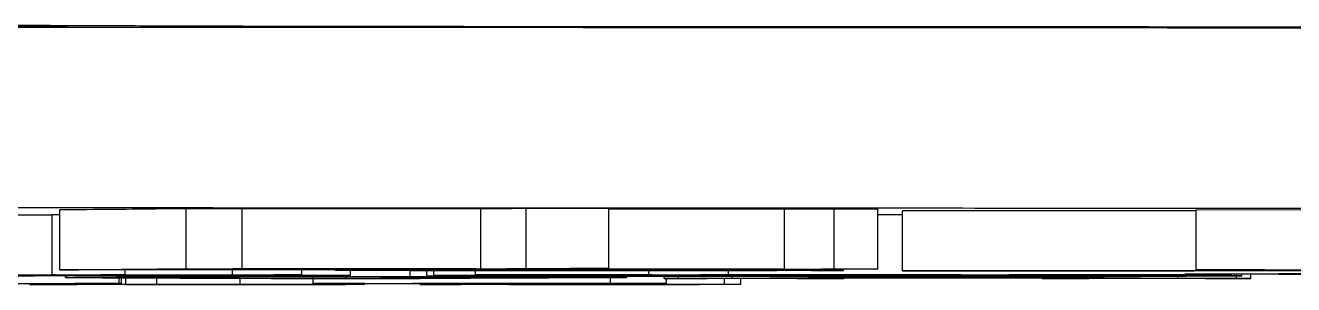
# Model space of a CAD drawing. Header units: millimetres. Extents: x 2451 to 4400, y 944 to 2322.
# Drawn here: x 3275.47 to 3296.6, y 1037.67 to 1042 of the extents above; entities that cross this region are included whole.
import ezdxf

# ---------------------------------------------------------------- set-up
doc = ezdxf.new("R2010")
doc.units = ezdxf.units.MM

msp = doc.modelspace()

# ---------------------------------------------------------------- linework, layer by layer
at = {"color": 7, "linetype": 'Continuous', "lineweight": 25}
for p, q in [((3275.916, 1038.828), (3274.356, 1038.828)), ((3276.04, 1038.835), (3275.916, 1038.835)), ((3275.916, 1037.835), (3275.916, 1038.835)), ((3276.04, 1037.916), (3276.04, 1038.916)), ((3279.081, 1038.934), (3278.141, 1038.936)), ((3278.141, 1038.936), (3278.141, 1037.936)), ((3283.06, 1038.932), (3279.081, 1038.934)), ((3279.081, 1037.934), (3279.081, 1038.934)), ((3283.06, 1037.932), (3283.06, 1038.932)), ((3285.192, 1038.938), (3283.813, 1038.94)), ((3283.813, 1037.94), (3283.813, 1038.94)), ((3285.192, 1037.938), (3285.192, 1038.938)), ((3288.117, 1038.93), (3285.192, 1038.931)), ((3288.944, 1038.931), (3288.117, 1038.93)), ((3288.117, 1037.93), (3288.117, 1038.93)), ((3289.674, 1038.928), (3288.944, 1038.931)), ((3288.944, 1037.931), (3288.944, 1038.931)), ((3289.674, 1037.928), (3289.674, 1038.928)), ((3290.086, 1038.832), (3289.674, 1038.832)), ((3290.086, 1037.901), (3290.086, 1038.901)), ((3299.045, 1038.911), (3294.977, 1038.917)), ((3294.977, 1037.917), (3294.977, 1038.917)), ((3283.813, 1037.94), (3285.192, 1037.938)), ((3284.542, 1037.937), (3284.003, 1037.932)), ((3285.192, 1037.938), (3284.542, 1037.937)), ((3272.275, 1037.824), (3279.268, 1037.824)), ((3273.951, 1037.828), (3275.974, 1037.828)), ((3278.921, 1037.827), (3274.067, 1037.827)), ((3275.569, 1037.823), (3274.182, 1037.823)), ((3275.627, 1037.81), (3274.933, 1037.809)), ((3275.28, 1037.82), (3275.569, 1037.823)), ((3275.569, 1037.82), (3279.152, 1037.82)), ((3277.014, 1037.819), (3275.627, 1037.819)), ((3275.627, 1037.819), (3275.627, 1037.81)), ((3275.916, 1037.835), (3277.129, 1037.834)), ((3277.16, 1037.917), (3276.04, 1037.916)), ((3276.138, 1037.788), (3276.138, 1037.819)), ((3280.886, 1037.823), (3276.667, 1037.823)), ((3277.129, 1037.834), (3276.725, 1037.833)), ((3276.725, 1037.833), (3276.725, 1037.828)), ((3276.725, 1037.828), (3278.921, 1037.828)), ((3277.014, 1037.81), (3277.014, 1037.819)), ((3277.707, 1037.811), (3277.014, 1037.81)), ((3277.032, 1037.688), (3277.032, 1037.81)), ((3277.068, 1037.688), (3277.068, 1037.81)), ((3277.129, 1037.834), (3277.129, 1037.917)), ((3277.143, 1037.671), (3277.143, 1037.81)), ((3277.379, 1037.919), (3277.16, 1037.917)), ((3281.424, 1037.917), (3277.379, 1037.919)), ((3278.164, 1037.926), (3277.471, 1037.92)), ((3277.471, 1037.92), (3281.516, 1037.918)), ((3277.656, 1037.67), (3277.656, 1037.809)), ((3279.21, 1037.819), (3277.707, 1037.819)), ((3277.707, 1037.819), (3277.707, 1037.811)), ((3277.707, 1037.81), (3277.707, 1037.811)), ((3277.707, 1037.809), (3277.707, 1037.81)), ((3278.141, 1037.936), (3279.081, 1037.934)), ((3282.21, 1037.924), (3278.164, 1037.926)), ((3278.922, 1037.933), (3278.257, 1037.927)), ((3278.257, 1037.927), (3282.302, 1037.925)), ((3278.921, 1037.833), (3278.921, 1037.918)), ((3278.921, 1037.828), (3278.921, 1037.833)), ((3278.921, 1037.833), (3280.077, 1037.832)), ((3279.672, 1037.827), (3278.921, 1037.826)), ((3278.921, 1037.826), (3278.921, 1037.827)), ((3282.968, 1037.931), (3278.922, 1037.933)), ((3279.046, 1037.67), (3279.046, 1037.807)), ((3279.081, 1037.934), (3283.06, 1037.932)), ((3279.152, 1037.82), (3279.152, 1037.823)), ((3279.152, 1037.82), (3279.557, 1037.821)), ((3279.21, 1037.81), (3279.21, 1037.819)), ((3279.268, 1037.824), (3279.961, 1037.826)), ((3279.268, 1037.824), (3279.268, 1037.826)), ((3279.557, 1037.821), (3279.557, 1037.823)), ((3279.557, 1037.821), (3280.366, 1037.82)), ((3280.077, 1037.832), (3279.615, 1037.831)), ((3279.615, 1037.831), (3279.617, 1037.831)), ((3279.672, 1037.827), (3279.672, 1037.831)), ((3279.961, 1037.826), (3279.961, 1037.832)), ((3279.961, 1037.826), (3280.886, 1037.823)), ((3280.366, 1037.82), (3279.961, 1037.819)), ((3279.961, 1037.819), (3279.961, 1037.81)), ((3279.963, 1037.81), (3279.963, 1037.819)), ((3280.077, 1037.832), (3280.077, 1037.918)), ((3280.261, 1037.689), (3280.261, 1037.82)), ((3280.366, 1037.82), (3280.366, 1037.823)), ((3280.626, 1037.917), (3280.626, 1037.909)), ((3280.682, 1037.91), (3281.424, 1037.917)), ((3280.682, 1037.91), (3280.682, 1037.917)), ((3280.765, 1037.803), (3280.765, 1037.823)), ((3280.816, 1037.774), (3280.816, 1037.823)), ((3280.886, 1037.823), (3280.886, 1037.917)), ((3281.394, 1037.785), (3281.394, 1037.787)), ((3281.394, 1037.787), (3285.487, 1037.787)), ((3281.879, 1037.785), (3281.394, 1037.785)), ((3281.516, 1037.925), (3281.516, 1037.918)), ((3281.516, 1037.918), (3282.21, 1037.924)), ((3282.367, 1037.916), (3281.67, 1037.91)), ((3287.049, 1037.904), (3281.789, 1037.906)), ((3281.879, 1037.803), (3281.879, 1037.906)), ((3282.157, 1037.813), (3282.157, 1037.906)), ((3282.215, 1037.812), (3282.157, 1037.813)), ((3282.273, 1037.821), (3282.273, 1037.906)), ((3282.793, 1037.82), (3282.273, 1037.821)), ((3282.273, 1037.821), (3285.914, 1037.821)), ((3282.302, 1037.932), (3282.302, 1037.925)), ((3282.302, 1037.925), (3282.968, 1037.931)), ((3282.31, 1037.908), (3282.31, 1037.916)), ((3282.31, 1037.908), (3286.964, 1037.906)), ((3286.548, 1037.914), (3282.367, 1037.916)), ((3283.153, 1037.924), (3282.459, 1037.917)), ((3282.459, 1037.917), (3286.641, 1037.915)), ((3282.677, 1037.802), (3282.677, 1037.82)), ((3282.85, 1037.777), (3282.85, 1037.783)), ((3283.429, 1037.808), (3282.909, 1037.809)), ((3282.909, 1037.809), (3288.341, 1037.809)), ((3282.966, 1037.832), (3282.966, 1037.906)), ((3283.429, 1037.831), (3282.966, 1037.832)), ((3282.966, 1037.832), (3285.914, 1037.832)), ((3287.334, 1037.922), (3283.153, 1037.924)), ((3283.91, 1037.931), (3283.245, 1037.925)), ((3283.245, 1037.925), (3287.426, 1037.923)), ((3284.064, 1037.831), (3283.429, 1037.831)), ((3283.555, 1037.803), (3284.193, 1037.796)), ((3284.193, 1037.796), (3283.707, 1037.795)), ((3288.092, 1037.929), (3283.91, 1037.931)), ((3284.003, 1037.932), (3288.117, 1037.93)), ((3285.914, 1037.831), (3284.064, 1037.831)), ((3286.318, 1037.82), (3284.18, 1037.82)), ((3284.193, 1037.82), (3284.193, 1037.796)), ((3284.193, 1037.783), (3284.193, 1037.775)), ((3294.814, 1037.808), (3284.816, 1037.808)), ((3285.487, 1037.785), (3285.083, 1037.785)), ((3285.217, 1037.691), (3285.217, 1037.785)), ((3285.278, 1037.814), (3288.341, 1037.814)), ((3285.74, 1037.813), (3285.278, 1037.814)), ((3285.487, 1037.787), (3285.487, 1037.808)), ((3285.487, 1037.787), (3285.487, 1037.785)), ((3286.376, 1037.814), (3285.74, 1037.813)), ((3285.856, 1037.836), (3285.856, 1037.904)), ((3285.856, 1037.836), (3287.185, 1037.834)), ((3285.914, 1037.821), (3285.914, 1037.831)), ((3286.111, 1037.774), (3286.111, 1037.808)), ((3286.111, 1037.773), (3286.111, 1037.774)), ((3286.111, 1037.774), (3286.353, 1037.774)), ((3289.104, 1037.773), (3286.111, 1037.773)), ((3286.149, 1037.688), (3286.149, 1037.773)), ((3286.353, 1037.774), (3286.353, 1037.808)), ((3286.363, 1037.913), (3286.548, 1037.914)), ((3286.363, 1037.913), (3286.363, 1037.914)), ((3287.483, 1037.913), (3286.363, 1037.913)), ((3288.341, 1037.814), (3286.376, 1037.814)), ((3286.641, 1037.915), (3287.334, 1037.922)), ((3286.641, 1037.922), (3286.641, 1037.915)), ((3287.185, 1037.834), (3286.723, 1037.834)), ((3286.723, 1037.834), (3286.723, 1037.832)), ((3286.723, 1037.832), (3291.057, 1037.832)), ((3291.057, 1037.831), (3286.723, 1037.831)), ((3286.723, 1037.831), (3286.723, 1037.828)), ((3286.723, 1037.828), (3291.057, 1037.828)), ((3291.057, 1037.827), (3286.723, 1037.827)), ((3286.723, 1037.827), (3286.723, 1037.825)), ((3286.723, 1037.825), (3291.057, 1037.825)), ((3291.057, 1037.824), (3286.723, 1037.824)), ((3286.723, 1037.824), (3286.723, 1037.821)), ((3286.723, 1037.821), (3291.057, 1037.821)), ((3286.964, 1037.906), (3286.964, 1037.913)), ((3287.116, 1037.677), (3287.116, 1037.773)), ((3287.185, 1037.834), (3287.185, 1037.913)), ((3287.243, 1037.776), (3287.243, 1037.808)), ((3287.243, 1037.776), (3290.396, 1037.803)), ((3290.479, 1037.82), (3287.359, 1037.82)), ((3287.392, 1037.677), (3287.392, 1037.773)), ((3287.426, 1037.923), (3288.092, 1037.929)), ((3287.426, 1037.929), (3287.426, 1037.923)), ((3288.117, 1037.93), (3288.944, 1037.931)), ((3288.861, 1037.784), (3288.133, 1037.778)), ((3288.283, 1037.82), (3289.612, 1037.818)), ((3288.283, 1037.82), (3288.283, 1037.82)), ((3288.341, 1037.809), (3288.341, 1037.814)), ((3288.531, 1037.912), (3288.867, 1037.912)), ((3292.496, 1037.784), (3288.861, 1037.784)), ((3288.861, 1037.774), (3288.861, 1037.784)), ((3288.861, 1037.774), (3289.104, 1037.774)), ((3288.944, 1037.931), (3289.674, 1037.928)), ((3289.674, 1037.928), (3288.957, 1037.928)), ((3290.719, 1037.8), (3289.023, 1037.785)), ((3289.023, 1037.785), (3292.415, 1037.785)), ((3289.612, 1037.818), (3289.092, 1037.818)), ((3289.092, 1037.818), (3289.092, 1037.814)), ((3289.092, 1037.814), (3290.653, 1037.814)), ((3292.386, 1037.814), (3289.092, 1037.814)), ((3289.092, 1037.814), (3289.092, 1037.809)), ((3289.092, 1037.809), (3292.733, 1037.809)), ((3289.099, 1037.905), (3289.099, 1037.928)), ((3289.104, 1037.774), (3289.104, 1037.784)), ((3289.104, 1037.774), (3289.104, 1037.773)), ((3289.612, 1037.818), (3289.612, 1037.82)), ((3290.135, 1037.901), (3290.086, 1037.901)), ((3290.396, 1037.803), (3290.396, 1037.808)), ((3290.396, 1037.803), (3291.606, 1037.803)), ((3290.653, 1037.814), (3290.653, 1037.824)), ((3290.653, 1037.814), (3291.346, 1037.816)), ((3290.8, 1037.8), (3290.719, 1037.8)), ((3292.415, 1037.785), (3290.8, 1037.8)), ((3295.565, 1037.82), (3290.826, 1037.82)), ((3290.999, 1037.836), (3292.329, 1037.835)), ((3291.057, 1037.828), (3291.057, 1037.831)), ((3291.057, 1037.825), (3291.057, 1037.827)), ((3291.057, 1037.821), (3291.057, 1037.824)), ((3291.346, 1037.816), (3292.386, 1037.814)), ((3291.606, 1037.803), (3291.606, 1037.808)), ((3291.606, 1037.803), (3294.678, 1037.776)), ((3292.329, 1037.835), (3291.866, 1037.834)), ((3291.866, 1037.834), (3291.866, 1037.832)), ((3291.866, 1037.832), (3293.195, 1037.832)), ((3295.045, 1037.831), (3291.866, 1037.831)), ((3291.866, 1037.831), (3291.866, 1037.821)), ((3291.866, 1037.821), (3293.253, 1037.821)), ((3292.412, 1037.774), (3292.412, 1037.784)), ((3292.412, 1037.773), (3292.412, 1037.774)), ((3292.412, 1037.774), (3292.736, 1037.774)), ((3295.891, 1037.773), (3292.412, 1037.773)), ((3293.302, 1037.777), (3292.496, 1037.784)), ((3292.733, 1037.809), (3292.733, 1037.82)), ((3292.733, 1037.809), (3293.6, 1037.811)), ((3292.736, 1037.774), (3292.736, 1037.782)), ((3293.195, 1037.832), (3293.947, 1037.833)), ((3293.253, 1037.821), (3293.253, 1037.831)), ((3293.253, 1037.821), (3294.236, 1037.823)), ((3293.6, 1037.811), (3294.814, 1037.808)), ((3293.947, 1037.833), (3295.045, 1037.831)), ((3294.236, 1037.823), (3294.236, 1037.831)), ((3294.236, 1037.823), (3295.565, 1037.82)), ((3294.678, 1037.776), (3294.678, 1037.808)), ((3295.12, 1037.915), (3294.977, 1037.917)), ((3294.977, 1037.917), (3299.045, 1037.911)), ((3295.045, 1037.831), (3295.045, 1037.843)), ((3295.565, 1037.82), (3295.565, 1037.841)), ((3295.649, 1037.774), (3295.649, 1037.841)), ((3295.649, 1037.774), (3295.891, 1037.774)), ((3295.738, 1037.815), (3295.738, 1037.841)), ((3295.738, 1037.815), (3295.738, 1037.815)), ((3295.891, 1037.774), (3295.891, 1037.841)), ((3295.891, 1037.774), (3295.891, 1037.773)), ((3298.801, 1037.91), (3296.597, 1037.913)), ((3274.61, 1037.688), (3277.032, 1037.688)), ((3276.319, 1037.67), (3275.467, 1037.686)), ((3275.542, 1037.669), (3275.542, 1037.685)), ((3275.579, 1037.669), (3275.542, 1037.669)), ((3275.542, 1037.669), (3275.903, 1037.669)), ((3280.886, 1037.67), (3275.579, 1037.669)), ((3275.903, 1037.669), (3275.903, 1037.678)), ((3276.292, 1037.686), (3277.143, 1037.671)), ((3277.068, 1037.688), (3276.708, 1037.687)), ((3277.032, 1037.688), (3277.068, 1037.688)), ((3277.656, 1037.67), (3279.046, 1037.67)), ((3280.261, 1037.689), (3285.217, 1037.691)), ((3280.328, 1037.688), (3280.261, 1037.689)), ((3280.58, 1037.688), (3280.328, 1037.688)), ((3280.848, 1037.675), (3281.117, 1037.674)), ((3281.117, 1037.674), (3280.886, 1037.67)), ((3282.715, 1037.672), (3281.125, 1037.688)), ((3281.935, 1037.688), (3282.624, 1037.681)), ((3282.044, 1037.671), (3282.044, 1037.679)), ((3282.112, 1037.67), (3282.044, 1037.671)), ((3282.044, 1037.671), (3282.347, 1037.671)), ((3287.269, 1037.673), (3282.112, 1037.67)), ((3283.716, 1037.69), (3282.301, 1037.689)), ((3282.347, 1037.671), (3282.347, 1037.676)), ((3282.624, 1037.681), (3282.624, 1037.689)), ((3282.624, 1037.681), (3284.09, 1037.682)), ((3284.156, 1037.681), (3282.69, 1037.681)), ((3282.69, 1037.681), (3283.524, 1037.673)), ((3283.524, 1037.673), (3283.524, 1037.681)), ((3284.067, 1037.672), (3284.067, 1037.681)), ((3284.067, 1037.672), (3285.381, 1037.673)), ((3284.762, 1037.685), (3285.065, 1037.686)), ((3284.828, 1037.685), (3284.762, 1037.685)), ((3285.065, 1037.686), (3285.72, 1037.679)), ((3285.217, 1037.691), (3286.149, 1037.688)), ((3285.417, 1037.679), (3285.373, 1037.679)), ((3285.381, 1037.673), (3285.381, 1037.679)), ((3285.72, 1037.679), (3285.417, 1037.679)), ((3286.149, 1037.688), (3285.92, 1037.688)), ((3287.116, 1037.677), (3287.392, 1037.677)), ((3287.392, 1037.677), (3287.269, 1037.673))]:
    msp.add_line(p, q, dxfattribs=at)
at = {"color": 7, "linetype": 'Continuous', "lineweight": 25, "flags": 128}
for points in [[(3340.295, 1041.846), (3338.889, 1041.857), (3337.144, 1041.867), (3335.07, 1041.877), (3332.676, 1041.886), (3329.975, 1041.895), (3326.98, 1041.904), (3323.706, 1041.912), (3320.169, 1041.92), (3316.387, 1041.927), (3312.378, 1041.933), (3308.164, 1041.939), (3303.764, 1041.945), (3299.2, 1041.949), (3294.496, 1041.953), (3289.675, 1041.956), (3284.761, 1041.959), (3279.778, 1041.961), (3274.751, 1041.961), (3269.705, 1041.962), (3264.665, 1041.961), (3259.657, 1041.96), (3254.705, 1041.958), (3249.834, 1041.955)], [(3274.644, 1041.993), (3275.47, 1041.991), (3275.989, 1041.988), (3276.167, 1041.985)], [(3276.167, 1041.985), (3275.989, 1041.982), (3275.47, 1041.98), (3274.644, 1041.977)], [(3294.789, 1037.846), (3294.975, 1037.849), (3295.514, 1037.851), (3296.353, 1037.853), (3297.41, 1037.854), (3298.582, 1037.854), (3299.753, 1037.854), (3300.811, 1037.853), (3301.65, 1037.851), (3302.188, 1037.849), (3302.374, 1037.846), (3302.188, 1037.844), (3301.65, 1037.842), (3300.811, 1037.84), (3299.753, 1037.839), (3298.582, 1037.838), (3297.41, 1037.839), (3296.353, 1037.84), (3295.514, 1037.842), (3294.975, 1037.844), (3294.789, 1037.846)], [(3295.61, 1037.846), (3295.789, 1037.849), (3296.305, 1037.85), (3297.096, 1037.852), (3298.066, 1037.853), (3299.098, 1037.853), (3300.067, 1037.852), (3300.858, 1037.85), (3301.374, 1037.849), (3301.553, 1037.846), (3301.374, 1037.844), (3300.858, 1037.842), (3300.067, 1037.841), (3299.098, 1037.84), (3298.066, 1037.84), (3297.096, 1037.841), (3296.305, 1037.842), (3295.789, 1037.844), (3295.61, 1037.846)]]:
    msp.add_lwpolyline(points, dxfattribs=at)
at = {"color": 7, "linetype": 'Continuous', "lineweight": 25}
for points, knots in [([(3276.771, 1041.99), (3276.506, 1041.991), (3275.965, 1041.993), (3274.547, 1041.996), (3272.831, 1041.998), (3270.967, 1041.999), (3269.102, 1041.998), (3267.386, 1041.996), (3265.968, 1041.993), (3265.427, 1041.991), (3265.163, 1041.99)], [0, 0, 0, 0, 0.122089, 0.25, 0.377911, 0.5, 0.622089, 0.75, 0.877911, 1, 1, 1, 1]), ([(3285.1, 1041.975), (3284.197, 1041.975), (3282.36, 1041.976), (3279.947, 1041.98), (3277.957, 1041.984), (3277.162, 1041.988), (3276.771, 1041.99)], [0, 0, 0, 0, 0.245796, 0.5, 0.754204, 1, 1, 1, 1]), ([(3348.692, 1041.839), (3348.166, 1041.844), (3347.103, 1041.855), (3344.565, 1041.871), (3341.295, 1041.886), (3337.233, 1041.901), (3332.421, 1041.915), (3326.929, 1041.928), (3320.835, 1041.94), (3314.232, 1041.95), (3307.253, 1041.959), (3300.011, 1041.966), (3292.634, 1041.972), (3287.596, 1041.974), (3285.1, 1041.975)], [0, 0, 0, 0, 0.0799588, 0.1613715, 0.2441424, 0.3288926, 0.4142166, 0.5, 0.5857784, 0.6711024, 0.7558576, 0.8386237, 0.9200388, 1, 1, 1, 1]), ([(3202.521, 1038.811), (3202.569, 1038.815), (3202.675, 1038.823), (3203.545, 1038.836), (3205.026, 1038.849), (3207.201, 1038.863), (3210.032, 1038.876), (3213.546, 1038.889), (3217.7, 1038.901), (3222.443, 1038.913), (3227.705, 1038.923), (3233.397, 1038.932), (3239.419, 1038.939), (3245.642, 1038.945), (3252.008, 1038.95), (3258.36, 1038.953), (3264.699, 1038.955), (3270.966, 1038.955), (3277.234, 1038.955), (3283.572, 1038.953), (3289.925, 1038.95), (3296.291, 1038.945), (3302.514, 1038.939), (3308.537, 1038.932), (3314.228, 1038.923), (3319.49, 1038.913), (3324.233, 1038.901), (3328.387, 1038.889), (3331.901, 1038.876), (3334.732, 1038.863), (3336.907, 1038.849), (3338.388, 1038.836), (3339.26, 1038.823), (3339.366, 1038.815), (3339.414, 1038.811)], [0, 0, 0, 0, 0.023828, 0.053273, 0.084485, 0.115699, 0.147957, 0.180726, 0.213842, 0.247136, 0.28043, 0.313546, 0.346314, 0.378573, 0.409785, 0.440999, 0.470442, 0.499888, 0.529332, 0.558778, 0.58999, 0.621203, 0.653462, 0.68623, 0.719347, 0.752641, 0.785934, 0.819051, 0.851819, 0.884078, 0.915289, 0.946503, 0.975948, 1, 1, 1, 1]), ([(3278.141, 1038.936), (3278.01, 1038.935), (3277.635, 1038.931), (3276.946, 1038.924), (3276.342, 1038.919), (3276.04, 1038.916)], [0, 0, 0, 0, 0.212583, 0.606196, 1, 1, 1, 1]), ([(3283.813, 1038.94), (3283.75, 1038.939), (3283.624, 1038.938), (3283.376, 1038.935), (3283.181, 1038.933), (3283.06, 1038.932)], [0, 0, 0, 0, 0.272745, 0.545491, 1, 1, 1, 1]), ([(3294.977, 1038.903), (3294.09, 1038.902), (3292.497, 1038.901), (3290.827, 1038.901), (3290.086, 1038.901)], [0, 0, 0, 0, 0.55606, 1, 1, 1, 1]), ([(3283.06, 1037.932), (3283.134, 1037.933), (3283.282, 1037.934), (3283.535, 1037.937), (3283.706, 1037.939), (3283.813, 1037.94)], [0, 0, 0, 0, 0.272744, 0.545492, 1, 1, 1, 1]), ([(3276.667, 1037.823), (3276.544, 1037.823), (3276.298, 1037.823), (3275.924, 1037.822), (3275.709, 1037.821), (3275.569, 1037.82)], [0, 0, 0, 0, 0.2597624, 0.5194021, 1, 1, 1, 1]), ([(3275.972, 1037.829), (3275.972, 1037.829), (3275.97, 1037.83), (3275.962, 1037.832), (3275.933, 1037.834), (3275.916, 1037.835)], [0, 0, 0, 0, 0.167053, 0.501629, 1, 1, 1, 1]), ([(3276.04, 1037.916), (3276.205, 1037.918), (3276.676, 1037.922), (3277.397, 1037.928), (3277.893, 1037.933), (3278.141, 1037.936)], [0, 0, 0, 0, 0.212581, 0.606192, 1, 1, 1, 1]), ([(3276.138, 1037.788), (3276.166, 1037.789), (3276.24, 1037.793), (3276.993, 1037.798), (3278.145, 1037.801), (3279.223, 1037.803), (3280.144, 1037.803), (3280.662, 1037.803), (3280.765, 1037.803)], [0, 0, 0, 0, 0.211208, 0.543916, 0.70607, 0.836311, 0.967456, 1, 1, 1, 1]), ([(3280.81, 1037.773), (3280.223, 1037.773), (3279.23, 1037.773), (3278.057, 1037.775), (3277.022, 1037.778), (3276.287, 1037.783), (3276.184, 1037.786), (3276.138, 1037.788)], [0, 0, 0, 0, 0.187422, 0.316972, 0.445984, 0.752119, 1, 1, 1, 1]), ([(3280.714, 1037.802), (3280.475, 1037.802), (3280.003, 1037.802), (3279.252, 1037.801), (3278.446, 1037.799), (3277.809, 1037.796), (3277.522, 1037.792), (3277.494, 1037.789), (3277.48, 1037.788)], [0, 0, 0, 0, 0.087728, 0.173959, 0.328461, 0.554861, 0.777023, 1, 1, 1, 1]), ([(3277.48, 1037.788), (3277.51, 1037.786), (3277.569, 1037.784), (3278.023, 1037.78), (3278.558, 1037.777), (3279.255, 1037.775), (3280.013, 1037.774), (3280.56, 1037.774), (3280.816, 1037.774)], [0, 0, 0, 0, 0.254742, 0.50973, 0.682774, 0.792634, 0.903219, 1, 1, 1, 1]), ([(3277.707, 1037.81), (3277.874, 1037.81), (3278.203, 1037.81), (3278.589, 1037.81), (3278.862, 1037.81), (3279.004, 1037.81), (3279.107, 1037.81), (3279.168, 1037.81), (3279.203, 1037.81), (3279.208, 1037.81), (3279.21, 1037.81)], [0, 0, 0, 0, 0.291265, 0.577908, 0.673859, 0.770575, 0.821169, 0.872133, 0.929983, 1, 1, 1, 1]), ([(3278.979, 1037.807), (3278.944, 1037.807), (3278.878, 1037.808), (3278.58, 1037.809), (3278.183, 1037.809), (3277.861, 1037.809), (3277.707, 1037.809)], [0, 0, 0, 0, 0.215567, 0.407136, 0.716043, 1, 1, 1, 1]), ([(3279.961, 1037.81), (3279.958, 1037.81), (3279.953, 1037.809), (3279.773, 1037.808), (3279.454, 1037.808), (3279.157, 1037.807), (3278.979, 1037.807)], [0, 0, 0, 0, 0.273904, 0.481798, 0.689877, 1, 1, 1, 1]), ([(3279.624, 1037.829), (3279.628, 1037.828), (3279.636, 1037.828), (3279.66, 1037.827), (3279.672, 1037.827)], [0, 0, 0, 0, 0.499804, 1, 1, 1, 1]), ([(3281.789, 1037.906), (3281.593, 1037.907), (3281.27, 1037.907), (3280.89, 1037.907), (3280.681, 1037.908), (3280.601, 1037.909), (3280.651, 1037.91), (3280.682, 1037.91)], [0, 0, 0, 0, 0.2631806, 0.4361155, 0.6100885, 0.7625762, 1, 1, 1, 1]), ([(3283.707, 1037.795), (3283.5, 1037.797), (3283.197, 1037.799), (3282.423, 1037.801), (3281.631, 1037.802), (3281.014, 1037.802), (3280.714, 1037.802)], [0, 0, 0, 0, 0.421189, 0.615596, 0.812628, 1, 1, 1, 1]), ([(3280.765, 1037.803), (3280.902, 1037.803), (3281.164, 1037.803), (3281.535, 1037.803), (3281.764, 1037.803), (3281.879, 1037.803)], [0, 0, 0, 0, 0.356459, 0.676253, 1, 1, 1, 1]), ([(3282.985, 1037.775), (3282.706, 1037.774), (3282.132, 1037.773), (3281.338, 1037.773), (3280.897, 1037.773), (3280.81, 1037.773)], [0, 0, 0, 0, 0.432658, 0.887677, 1, 1, 1, 1]), ([(3280.816, 1037.774), (3281.155, 1037.774), (3281.667, 1037.774), (3282.286, 1037.775), (3282.644, 1037.776), (3282.799, 1037.777), (3282.837, 1037.777), (3282.85, 1037.777)], [0, 0, 0, 0, 0.362877, 0.547963, 0.734409, 0.906428, 1, 1, 1, 1]), ([(3281.67, 1037.91), (3281.644, 1037.91), (3281.615, 1037.909), (3281.656, 1037.909), (3281.659, 1037.909)], [0, 0, 0, 0, 0.9326989, 1, 1, 1, 1]), ([(3281.713, 1037.909), (3281.75, 1037.909), (3281.84, 1037.908), (3282.059, 1037.908), (3282.228, 1037.908), (3282.31, 1037.908)], [0, 0, 0, 0, 0.2728768, 0.6483328, 1, 1, 1, 1]), ([(3281.879, 1037.803), (3281.945, 1037.803), (3282.075, 1037.803), (3282.335, 1037.802), (3282.54, 1037.802), (3282.677, 1037.802)], [0, 0, 0, 0, 0.251708, 0.503436, 1, 1, 1, 1]), ([(3282.85, 1037.783), (3282.844, 1037.784), (3282.833, 1037.784), (3282.697, 1037.785), (3282.498, 1037.785), (3282.212, 1037.785), (3281.995, 1037.785), (3281.879, 1037.785)], [0, 0, 0, 0, 0.257856, 0.422334, 0.5883, 0.779578, 1, 1, 1, 1]), ([(3282.157, 1037.813), (3282.753, 1037.813), (3283.785, 1037.815), (3285.248, 1037.817), (3285.923, 1037.819), (3286.318, 1037.82)], [0, 0, 0, 0, 0.36202, 0.626364, 1, 1, 1, 1]), ([(3287.359, 1037.82), (3286.957, 1037.819), (3285.949, 1037.816), (3284.063, 1037.814), (3282.662, 1037.813), (3282.215, 1037.812)], [0, 0, 0, 0, 0.3105248, 0.7800713, 1, 1, 1, 1]), ([(3282.677, 1037.802), (3282.807, 1037.802), (3283.062, 1037.802), (3283.367, 1037.803), (3283.494, 1037.803), (3283.555, 1037.803)], [0, 0, 0, 0, 0.356531, 0.696322, 1, 1, 1, 1]), ([(3284.18, 1037.82), (3284.013, 1037.82), (3283.697, 1037.82), (3283.232, 1037.82), (3282.94, 1037.82), (3282.793, 1037.82)], [0, 0, 0, 0, 0.35686, 0.67714, 1, 1, 1, 1]), ([(3283.629, 1037.775), (3283.559, 1037.775), (3283.395, 1037.775), (3283.162, 1037.775), (3283.039, 1037.775), (3282.985, 1037.775)], [0, 0, 0, 0, 0.301306, 0.696717, 1, 1, 1, 1]), ([(3284.816, 1037.808), (3284.649, 1037.808), (3284.333, 1037.808), (3283.868, 1037.808), (3283.576, 1037.808), (3283.429, 1037.808)], [0, 0, 0, 0, 0.35686, 0.67714, 1, 1, 1, 1]), ([(3284.193, 1037.775), (3284.149, 1037.775), (3284.061, 1037.775), (3283.899, 1037.775), (3283.749, 1037.775), (3283.65, 1037.775), (3283.629, 1037.775)], [0, 0, 0, 0, 0.252541, 0.505388, 0.89895, 1, 1, 1, 1]), ([(3285.083, 1037.785), (3284.949, 1037.785), (3284.726, 1037.785), (3284.459, 1037.785), (3284.288, 1037.785), (3284.202, 1037.784), (3284.196, 1037.784), (3284.193, 1037.783)], [0, 0, 0, 0, 0.277602, 0.465557, 0.653489, 0.849158, 1, 1, 1, 1]), ([(3285.914, 1037.832), (3285.912, 1037.832), (3285.909, 1037.833), (3285.895, 1037.834), (3285.871, 1037.835), (3285.856, 1037.836)], [0, 0, 0, 0, 0.279578, 0.559168, 1, 1, 1, 1]), ([(3286.353, 1037.774), (3286.477, 1037.774), (3286.687, 1037.774), (3286.943, 1037.775), (3287.128, 1037.775), (3287.203, 1037.776), (3287.235, 1037.776), (3287.243, 1037.776)], [0, 0, 0, 0, 0.268165, 0.456817, 0.645375, 0.906381, 1, 1, 1, 1]), ([(3286.964, 1037.906), (3287.055, 1037.906), (3287.219, 1037.906), (3287.447, 1037.906), (3287.626, 1037.906), (3287.885, 1037.907), (3288.1, 1037.909), (3288.363, 1037.911), (3288.531, 1037.912)], [0, 0, 0, 0, 0.07162, 0.1296989, 0.1878581, 0.251244, 0.5231342, 1, 1, 1, 1]), ([(3289.099, 1037.905), (3288.935, 1037.905), (3288.656, 1037.904), (3288.07, 1037.904), (3287.539, 1037.904), (3287.191, 1037.904), (3287.049, 1037.904)], [0, 0, 0, 0, 0.312528, 0.530177, 0.809183, 1, 1, 1, 1]), ([(3288.957, 1037.928), (3288.809, 1037.926), (3288.512, 1037.923), (3288.003, 1037.919), (3287.677, 1037.915), (3287.483, 1037.913)], [0, 0, 0, 0, 0.289148, 0.578294, 1, 1, 1, 1]), ([(3288.133, 1037.778), (3288.123, 1037.778), (3288.101, 1037.777), (3288.068, 1037.777), (3288.059, 1037.777), (3288.052, 1037.776)], [0, 0, 0, 0, 0.25022, 0.500508, 1, 1, 1, 1]), ([(3288.052, 1037.776), (3288.061, 1037.776), (3288.075, 1037.776), (3288.154, 1037.775), (3288.251, 1037.775), (3288.405, 1037.774), (3288.615, 1037.774), (3288.776, 1037.774), (3288.861, 1037.774)], [0, 0, 0, 0, 0.284135, 0.450473, 0.560568, 0.671794, 0.825494, 1, 1, 1, 1]), ([(3288.341, 1037.814), (3288.339, 1037.815), (3288.336, 1037.816), (3288.319, 1037.818), (3288.295, 1037.819), (3288.283, 1037.82)], [0, 0, 0, 0, 0.3931299, 0.6965162, 1, 1, 1, 1]), ([(3288.867, 1037.912), (3288.798, 1037.911), (3288.664, 1037.91), (3288.528, 1037.908), (3288.633, 1037.907), (3288.89, 1037.906), (3289.069, 1037.905), (3289.099, 1037.905)], [0, 0, 0, 0, 0.288401, 0.554678, 0.756949, 0.959056, 1, 1, 1, 1]), ([(3290.086, 1037.901), (3290.755, 1037.901), (3292.008, 1037.901), (3293.823, 1037.902), (3295.867, 1037.903), (3297.523, 1037.906), (3298.473, 1037.909), (3298.801, 1037.91)], [0, 0, 0, 0, 0.198997, 0.37265, 0.545625, 0.843257, 1, 1, 1, 1]), ([(3299.649, 1037.909), (3299.225, 1037.907), (3298.159, 1037.905), (3295.936, 1037.901), (3292.996, 1037.9), (3291.086, 1037.9), (3290.135, 1037.901)], [0, 0, 0, 0, 0.185716, 0.467958, 0.734859, 1, 1, 1, 1]), ([(3294.698, 1037.813), (3294.087, 1037.814), (3292.862, 1037.815), (3291.355, 1037.817), (3290.737, 1037.819), (3290.479, 1037.82)], [0, 0, 0, 0, 0.367157, 0.736287, 1, 1, 1, 1]), ([(3290.826, 1037.82), (3291.314, 1037.819), (3292.428, 1037.817), (3294.266, 1037.816), (3295.429, 1037.815), (3295.738, 1037.815)], [0, 0, 0, 0, 0.364385, 0.830851, 1, 1, 1, 1]), ([(3291.057, 1037.832), (3291.056, 1037.832), (3291.054, 1037.833), (3291.041, 1037.834), (3291.015, 1037.835), (3290.999, 1037.836)], [0, 0, 0, 0, 0.270825, 0.541657, 1, 1, 1, 1]), ([(3292.736, 1037.774), (3292.823, 1037.774), (3292.964, 1037.774), (3293.132, 1037.774), (3293.239, 1037.775), (3293.312, 1037.775), (3293.363, 1037.775), (3293.376, 1037.775), (3293.383, 1037.776)], [0, 0, 0, 0, 0.2571295, 0.4181259, 0.5154186, 0.6135569, 0.7719613, 1, 1, 1, 1]), ([(3293.383, 1037.776), (3293.382, 1037.776), (3293.379, 1037.776), (3293.364, 1037.776), (3293.327, 1037.777), (3293.302, 1037.777)], [0, 0, 0, 0, 0.25103, 0.502225, 1, 1, 1, 1]), ([(3294.678, 1037.776), (3294.72, 1037.776), (3294.804, 1037.776), (3294.99, 1037.775), (3295.25, 1037.774), (3295.477, 1037.774), (3295.611, 1037.774), (3295.649, 1037.774)], [0, 0, 0, 0, 0.2538701, 0.5095964, 0.7152017, 0.9203422, 1, 1, 1, 1]), ([(3295.738, 1037.815), (3295.613, 1037.815), (3295.362, 1037.815), (3295.046, 1037.814), (3294.821, 1037.814), (3294.728, 1037.814), (3294.703, 1037.813), (3294.698, 1037.813)], [0, 0, 0, 0, 0.282135, 0.566109, 0.757606, 0.950164, 1, 1, 1, 1]), ([(3296.597, 1037.913), (3296.46, 1037.913), (3296.186, 1037.914), (3295.698, 1037.914), (3295.332, 1037.915), (3295.12, 1037.915)], [0, 0, 0, 0, 0.296385, 0.592978, 1, 1, 1, 1]), ([(3275.903, 1037.669), (3275.991, 1037.67), (3276.116, 1037.67), (3276.249, 1037.67), (3276.306, 1037.67), (3276.33, 1037.67), (3276.322, 1037.67), (3276.319, 1037.67)], [0, 0, 0, 0, 0.36734, 0.515297, 0.663697, 0.845087, 1, 1, 1, 1]), ([(3276.708, 1037.687), (3276.635, 1037.687), (3276.522, 1037.687), (3276.392, 1037.687), (3276.318, 1037.687), (3276.284, 1037.687), (3276.289, 1037.687), (3276.292, 1037.686)], [0, 0, 0, 0, 0.311431, 0.483158, 0.654996, 0.813001, 1, 1, 1, 1]), ([(3277.143, 1037.671), (3277.153, 1037.671), (3277.17, 1037.67), (3277.246, 1037.67), (3277.357, 1037.67), (3277.499, 1037.67), (3277.605, 1037.67), (3277.656, 1037.67)], [0, 0, 0, 0, 0.226887, 0.389122, 0.551824, 0.783972, 1, 1, 1, 1]), ([(3279.046, 1037.67), (3279.293, 1037.67), (3279.77, 1037.671), (3280.318, 1037.672), (3280.687, 1037.673), (3280.789, 1037.674), (3280.848, 1037.675)], [0, 0, 0, 0, 0.254501, 0.491089, 0.704746, 1, 1, 1, 1]), ([(3281.125, 1037.688), (3281.11, 1037.688), (3281.085, 1037.688), (3281.004, 1037.688), (3280.906, 1037.688), (3280.758, 1037.688), (3280.649, 1037.688), (3280.58, 1037.688)], [0, 0, 0, 0, 0.243865, 0.391737, 0.541046, 0.710969, 1, 1, 1, 1]), ([(3282.301, 1037.689), (3282.223, 1037.689), (3282.105, 1037.689), (3281.984, 1037.689), (3281.927, 1037.689), (3281.916, 1037.688), (3281.929, 1037.688), (3281.935, 1037.688)], [0, 0, 0, 0, 0.339866, 0.516986, 0.694619, 0.862206, 1, 1, 1, 1]), ([(3282.347, 1037.671), (3282.437, 1037.671), (3282.562, 1037.671), (3282.683, 1037.672), (3282.731, 1037.672), (3282.735, 1037.672), (3282.72, 1037.672), (3282.715, 1037.672)], [0, 0, 0, 0, 0.37884, 0.527566, 0.676229, 0.889817, 1, 1, 1, 1]), ([(3283.524, 1037.673), (3283.543, 1037.673), (3283.574, 1037.672), (3283.674, 1037.672), (3283.793, 1037.672), (3283.929, 1037.672), (3284.025, 1037.672), (3284.067, 1037.672)], [0, 0, 0, 0, 0.271137, 0.427796, 0.584166, 0.818016, 1, 1, 1, 1]), ([(3285.92, 1037.688), (3285.731, 1037.688), (3285.35, 1037.689), (3284.711, 1037.69), (3284.124, 1037.69), (3283.827, 1037.69), (3283.716, 1037.69)], [0, 0, 0, 0, 0.324948, 0.652823, 0.870839, 1, 1, 1, 1]), ([(3284.09, 1037.682), (3284.221, 1037.682), (3284.433, 1037.682), (3284.688, 1037.683), (3284.768, 1037.683), (3284.809, 1037.683)], [0, 0, 0, 0, 0.445329, 0.721777, 1, 1, 1, 1]), ([(3285.373, 1037.679), (3285.32, 1037.68), (3285.24, 1037.68), (3284.998, 1037.681), (3284.758, 1037.681), (3284.462, 1037.682), (3284.267, 1037.682), (3284.156, 1037.681)], [0, 0, 0, 0, 0.333895, 0.499037, 0.66578, 0.808284, 1, 1, 1, 1]), ([(3284.861, 1037.684), (3284.862, 1037.684), (3284.897, 1037.684), (3284.864, 1037.684), (3284.833, 1037.685), (3284.828, 1037.685)], [0, 0, 0, 0, 0.02619, 0.843378, 1, 1, 1, 1]), ([(3285.381, 1037.673), (3285.671, 1037.673), (3286.172, 1037.673), (3286.688, 1037.674), (3286.999, 1037.676), (3287.074, 1037.677), (3287.116, 1037.677)], [0, 0, 0, 0, 0.295552, 0.509146, 0.721996, 1, 1, 1, 1])]:
    msp.add_open_spline(points, degree=3, knots=knots, dxfattribs=at)

doc.saveas('drawing.dxf')
